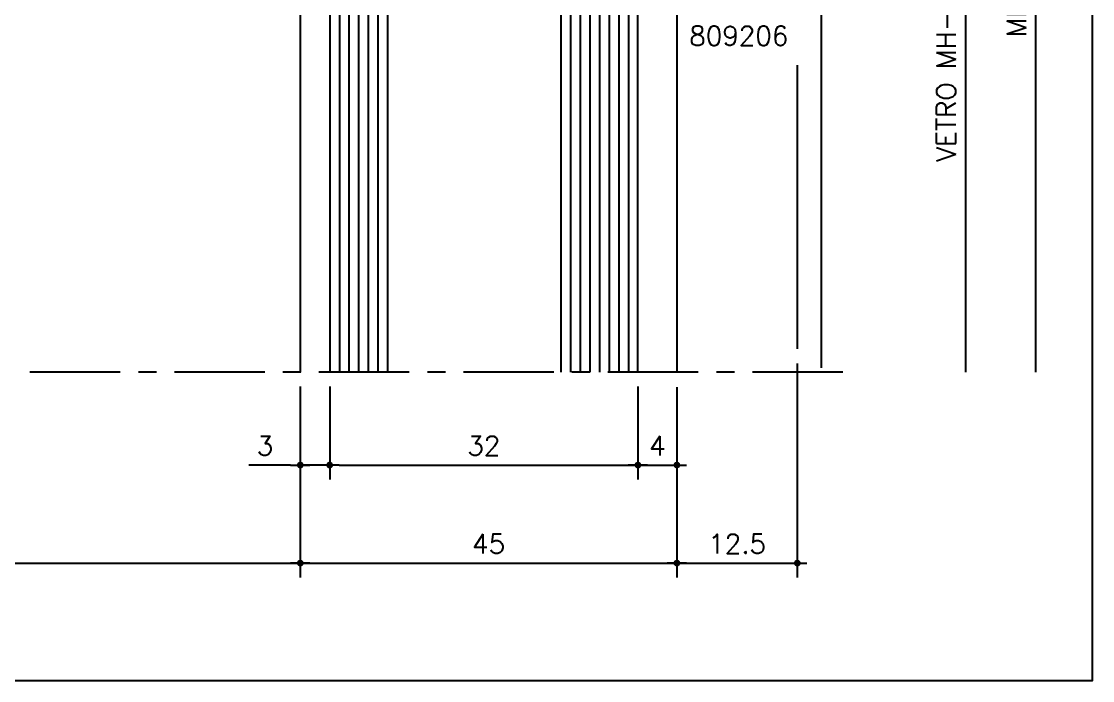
# Model space of a CAD drawing. Extents: x 0 to 4131, y -1600 to 527.
# Drawn here: x 558.8 to 670, y -1280 to -1211.6 of the extents above; entities that cross this region are included whole.
import ezdxf

# ---------------------------------------------------------------- set-up
doc = ezdxf.new("R2010")
doc.units = 0
doc.header["$LTSCALE"] = 7.5
doc.header["$MEASUREMENT"] = 0
doc.linetypes.add('CENTER', pattern=[2, 1.25, -0.25, 0.25, -0.25])
doc.layers.get('0').update_dxf_attribs({"linetype": 'CONTINUOUS'})
doc.layers.get('DEFPOINTS').update_dxf_attribs({"linetype": 'CONTINUOUS'})
for name, color, linetype in [('ASSI', 1, 'CENTER'), ('FINE', 7, 'CONTINUOUS'), ('MARCHIO', 7, 'CONTINUOUS'), ('QUOTE', 254, 'CONTINUOUS'), ('TRATTEGGI', 140, 'CONTINUOUS'), ('VETRO', 6, 'CONTINUOUS')]:
    doc.layers.add(name, color=color, linetype=linetype)
doc.styles.get("Standard").update_dxf_attribs({"font": 'romans.shx'})
doc.dimstyles.new('FRECCIA_1-1', dxfattribs={"dimtxt": 2, "dimasz": 2.5, "dimexe": 1.5, "dimexo": 1.5, "dimgap": 1, "dimtad": 3, "dimdsep": 46, "dimtxsty": 'Standard', "dimcen": 0, "dimclrt": 2, "dimaunit": 1, "dimadec": 0, "dimazin": 0, "dimtfac": 0.7, "dimtmove": 0, "dimatfit": 3, "dimfxl": 1, "dimtolj": 2, "dimarcsym": 0})
doc.dimstyles.new('SCALA_1-1$0', dxfattribs={"dimtxt": 2, "dimasz": 1, "dimexe": 1.5, "dimexo": 1.5, "dimgap": 1, "dimtad": 3, "dimdsep": 46, "dimtxsty": 'Standard', "dimblk1": 'PUNTO', "dimblk2": 'PUNTO', "dimsah": 1, "dimcen": 0.09, "dimclrt": 2, "dimadec": 0, "dimazin": 0, "dimtfac": 0.7, "dimtmove": 0, "dimatfit": 3, "dimldrblk": 'PUNTO', "dimfxl": 1, "dimtolj": 2, "dimarcsym": 0})

# ---------------------------------------------------------------- blocks, each defined once
blk = doc.blocks.new('*D485')
at = {"layer": 'DEFPOINTS', "color": 0, "transparency": 16777216}
for p in [(643.35, -1172.09), (644.07, -1247.99), (664.09, -1247.99)]:
    blk.add_point(p, dxfattribs=at)
at = {"layer": 'QUOTE', "color": 0, "lineweight": -2, "transparency": 16777216}
for p, q in [((644.85, -1172.09), (665.59, -1172.09)), ((664.09, -1174.59), (664.09, -1247.99))]:
    blk.add_line(p, q, dxfattribs=at)
at = {"layer": 'QUOTE', "color": 0, "transparency": 16777216}
blk.add_solid([(663.67, -1174.59), (664.51, -1174.59), (664.09, -1172.09)], dxfattribs=at)
at = {"layer": 'QUOTE', "color": 2, "transparency": 16777216, "insert": (662.09, -1211.29), "char_height": 2, "attachment_point": 5, "rotation": 90}
blk.add_mtext('\\A2;MH', dxfattribs=at)
blk = doc.blocks.new('_None')
blk = doc.blocks.new('PUNTO')
blk.add_line((-1, 0), (1, 0))
at = {"const_width": 0.35}
blk.add_lwpolyline([(-0.175, 0, 1), (0.175, 0, 1)], format="xyb", close=True, dxfattribs=at)
blk = doc.blocks.new('*D486')
at = {"layer": 'DEFPOINTS', "color": 0, "transparency": 16777216}
for p in [(641.85, -1184.13), (644.07, -1247.99), (656.81, -1247.99)]:
    blk.add_point(p, dxfattribs=at)
at = {"layer": 'QUOTE', "color": 0, "lineweight": -2, "transparency": 16777216}
for p, q in [((643.35, -1184.13), (658.31, -1184.13)), ((656.81, -1185.13), (656.81, -1247.99))]:
    blk.add_line(p, q, dxfattribs=at)
at = {"layer": 'QUOTE', "color": 0, "lineweight": -2, "transparency": 16777216, "rotation": 90}
blk.add_blockref('PUNTO', (656.81, -1184.13), dxfattribs=at)
at = {"layer": 'QUOTE', "color": 2, "transparency": 16777216, "insert": (654.81, -1216.56), "char_height": 2, "attachment_point": 5, "rotation": 90}
blk.add_mtext('\\A2;VETRO MH-24', dxfattribs=at)
blk = doc.blocks.new('*D491')
at = {"layer": 'DEFPOINTS', "color": 0, "transparency": 16777216}
for p in [(587.76, -1247.99), (590.81, -1247.99), (590.81, -1257.64)]:
    blk.add_point(p, dxfattribs=at)
at = {"layer": 'QUOTE', "color": 0, "lineweight": -2, "transparency": 16777216}
for p, q in [((587.76, -1249.49), (587.76, -1259.14)), ((590.81, -1249.49), (590.81, -1259.14)), ((586.76, -1257.64), (582.43, -1257.64)), ((590.81, -1257.64), (587.76, -1257.64)), ((591.81, -1257.64), (592.81, -1257.64))]:
    blk.add_line(p, q, dxfattribs=at)
blk.add_blockref('PUNTO', (587.76, -1257.64), dxfattribs=at)
at = {"layer": 'QUOTE', "color": 0, "lineweight": -2, "transparency": 16777216, "rotation": 180}
blk.add_blockref('PUNTO', (590.81, -1257.64), dxfattribs=at)
at = {"layer": 'QUOTE', "color": 2, "transparency": 16777216, "insert": (584.1, -1255.64), "char_height": 2, "attachment_point": 5}
blk.add_mtext('\\A2;3', dxfattribs=at)
blk = doc.blocks.new('*D492')
at = {"layer": 'DEFPOINTS', "color": 0, "transparency": 16777216}
for p in [(590.81, -1247.99), (622.81, -1247.99), (622.81, -1257.64)]:
    blk.add_point(p, dxfattribs=at)
at = {"layer": 'QUOTE', "color": 0, "lineweight": -2, "transparency": 16777216}
for p, q in [((590.81, -1249.49), (590.81, -1259.14)), ((622.81, -1249.49), (622.81, -1259.14)), ((591.81, -1257.64), (621.81, -1257.64))]:
    blk.add_line(p, q, dxfattribs=at)
at = {"layer": 'QUOTE', "color": 0, "lineweight": -2, "transparency": 16777216, "rotation": 180}
blk.add_blockref('PUNTO', (590.81, -1257.64), dxfattribs=at)
at = {"layer": 'QUOTE', "color": 0, "lineweight": -2, "transparency": 16777216}
blk.add_blockref('PUNTO', (622.81, -1257.64), dxfattribs=at)
at = {"layer": 'QUOTE', "color": 2, "transparency": 16777216, "insert": (606.81, -1255.64), "char_height": 2, "attachment_point": 5}
blk.add_mtext('\\A2;32', dxfattribs=at)
blk = doc.blocks.new('*D493')
at = {"layer": 'DEFPOINTS', "color": 0, "transparency": 16777216}
for p in [(622.81, -1247.99), (626.85, -1248.07), (626.85, -1257.64)]:
    blk.add_point(p, dxfattribs=at)
at = {"layer": 'QUOTE', "color": 0, "lineweight": -2, "transparency": 16777216}
for p, q in [((622.81, -1249.49), (622.81, -1259.14)), ((626.85, -1249.57), (626.85, -1259.14)), ((623.81, -1257.64), (625.85, -1257.64))]:
    blk.add_line(p, q, dxfattribs=at)
at = {"layer": 'QUOTE', "color": 0, "lineweight": -2, "transparency": 16777216, "rotation": 180}
blk.add_blockref('PUNTO', (622.81, -1257.64), dxfattribs=at)
at = {"layer": 'QUOTE', "color": 0, "lineweight": -2, "transparency": 16777216}
blk.add_blockref('PUNTO', (626.85, -1257.64), dxfattribs=at)
at = {"layer": 'QUOTE', "color": 2, "transparency": 16777216, "insert": (624.83, -1255.64), "char_height": 2, "attachment_point": 5}
blk.add_mtext('\\A2;4', dxfattribs=at)
blk = doc.blocks.new('*D494')
at = {"layer": 'DEFPOINTS', "color": 0, "transparency": 16777216}
for p in [(476.76, -1247.99), (587.76, -1247.99), (587.76, -1267.81)]:
    blk.add_point(p, dxfattribs=at)
at = {"layer": 'QUOTE', "color": 0, "lineweight": -2, "transparency": 16777216}
for p, q in [((476.76, -1249.49), (476.76, -1269.31)), ((587.76, -1249.49), (587.76, -1269.31)), ((477.76, -1267.81), (586.76, -1267.81))]:
    blk.add_line(p, q, dxfattribs=at)
at = {"layer": 'QUOTE', "color": 0, "lineweight": -2, "transparency": 16777216, "rotation": 180}
blk.add_blockref('PUNTO', (476.76, -1267.81), dxfattribs=at)
at = {"layer": 'QUOTE', "color": 0, "lineweight": -2, "transparency": 16777216}
blk.add_blockref('PUNTO', (587.76, -1267.81), dxfattribs=at)
at = {"layer": 'QUOTE', "color": 2, "transparency": 16777216, "insert": (532.26, -1265.81), "char_height": 2, "attachment_point": 5}
blk.add_mtext('\\A2;111', dxfattribs=at)
blk = doc.blocks.new('*D495')
at = {"layer": 'DEFPOINTS', "color": 0, "transparency": 16777216}
for p in [(587.76, -1247.99), (626.85, -1248.07), (626.85, -1267.81)]:
    blk.add_point(p, dxfattribs=at)
at = {"layer": 'QUOTE', "color": 0, "lineweight": -2, "transparency": 16777216}
for p, q in [((587.76, -1249.49), (587.76, -1269.31)), ((626.85, -1249.57), (626.85, -1269.31)), ((588.76, -1267.81), (625.85, -1267.81))]:
    blk.add_line(p, q, dxfattribs=at)
at = {"layer": 'QUOTE', "color": 0, "lineweight": -2, "transparency": 16777216, "rotation": 180}
blk.add_blockref('PUNTO', (587.76, -1267.81), dxfattribs=at)
at = {"layer": 'QUOTE', "color": 0, "lineweight": -2, "transparency": 16777216}
blk.add_blockref('PUNTO', (626.85, -1267.81), dxfattribs=at)
at = {"layer": 'QUOTE', "color": 2, "transparency": 16777216, "insert": (607.31, -1265.81), "char_height": 2, "attachment_point": 5}
blk.add_mtext('\\A2;45', dxfattribs=at)
blk = doc.blocks.new('*D496')
at = {"layer": 'DEFPOINTS', "color": 0, "transparency": 16777216}
for p in [(639.35, -1245.6), (626.85, -1248.07), (639.35, -1267.81)]:
    blk.add_point(p, dxfattribs=at)
at = {"layer": 'QUOTE', "color": 0, "lineweight": -2, "transparency": 16777216}
for p, q in [((639.35, -1247.1), (639.35, -1269.31)), ((626.85, -1249.57), (626.85, -1269.31)), ((627.85, -1267.81), (638.35, -1267.81))]:
    blk.add_line(p, q, dxfattribs=at)
at = {"layer": 'QUOTE', "color": 0, "lineweight": -2, "transparency": 16777216, "rotation": 180}
blk.add_blockref('PUNTO', (626.85, -1267.81), dxfattribs=at)
at = {"layer": 'QUOTE', "color": 0, "lineweight": -2, "transparency": 16777216}
blk.add_blockref('PUNTO', (639.35, -1267.81), dxfattribs=at)
at = {"layer": 'QUOTE', "color": 2, "transparency": 16777216, "insert": (633.1, -1265.81), "char_height": 2, "attachment_point": 5}
blk.add_mtext('\\A2;12.5', dxfattribs=at)

msp = doc.modelspace()

# ---------------------------------------------------------------- linework, layer by layer
at = {"layer": 'ASSI'}
msp.add_line((644.0747, -1247.9896), (473.5005, -1247.9896), dxfattribs=at)
at = {"layer": 'FINE'}
for p, q in [((641.8471, -1247.566), (641.8471, -1043.7752)), ((626.85, -1203.1466), (626.85, -1248.066))]:
    msp.add_line(p, q, dxfattribs=at)
at = {"layer": 'MARCHIO'}
msp.add_lwpolyline([(460, -1280), (670, -1280), (670, -983), (460, -983)], close=True, dxfattribs=at)
at = {"layer": 'QUOTE'}
for p, q in [((587.7619, -1199.5145), (587.7619, -1247.9896)), ((639.3471, -1216.1469), (639.3471, -1245.5995))]:
    msp.add_line(p, q, dxfattribs=at)
at = {"layer": 'TRATTEGGI'}
for p, q in [((591.8122, -1184.131), (591.8122, -1247.9896)), ((592.8122, -1184.131), (592.8122, -1247.9896)), ((593.8122, -1184.131), (593.8122, -1247.9896)), ((594.8122, -1184.131), (594.8122, -1247.9896)), ((595.8122, -1184.131), (595.8122, -1247.9896)), ((615.8122, -1184.131), (615.8122, -1247.9896)), ((616.8122, -1184.131), (616.8122, -1247.9896)), ((617.8122, -1184.131), (617.8122, -1247.9896)), ((618.8122, -1184.131), (618.8122, -1247.9896)), ((619.8122, -1184.131), (619.8122, -1247.9896)), ((620.8122, -1184.131), (620.8122, -1247.9896)), ((621.8122, -1184.131), (621.8122, -1247.9896))]:
    msp.add_line(p, q, dxfattribs=at)
at = {"layer": 'VETRO'}
for p, q in [((596.8122, -1184.131), (596.8122, -1247.9896)), ((614.8122, -1184.131), (614.8122, -1247.9896))]:
    msp.add_line(p, q, dxfattribs=at)
msp.add_lwpolyline([(622.8122, -1247.9896), (622.8122, -1185.131), (621.8122, -1184.131), (591.8122, -1184.131), (590.8122, -1185.131), (590.8122, -1247.9896)], dxfattribs=at)

# ---------------------------------------------------------------- texts
at = {"layer": 'QUOTE', "color": 2}
msp.add_text('809206', height=2, dxfattribs=at).set_placement((628.1371, -1214.1125))

# ---------------------------------------------------------------- dimensions: what is measured, and where the dimension line sits
at = {"layer": 'QUOTE'}
for base, p1, text, dimstyle, override, picture, middle in [((664.0892, -1247.9896), (643.3471, -1172.0902), 'MH', 'FRECCIA_1-1', {"dimblk2": 'None', "dimsah": 1, "dimse2": 1}, '*D485', (662.0892, -1211.2899)), ((656.8145, -1247.9896), (641.8471, -1184.131), 'VETRO MH-24', 'SCALA_1-1$0', {"dimblk2": 'None', "dimse2": 1}, '*D486', (654.8145, -1216.5603))]:
    dim = msp.add_linear_dim(base=base, p1=p1, p2=(644.0747, -1247.9896), angle=90, text=text, dimstyle=dimstyle, override=override, dxfattribs=at)
    dim.commit()
    dim.dimension.update_dxf_attribs({"geometry": picture, "text_midpoint": middle})
for base, p1, p2, override, picture, middle in [((639.3471, -1267.8062), (626.85, -1248.066), (639.3471, -1245.5995), {"dimtmove": 1}, '*D496', (633.0985, -1265.8062)), ((622.8122, -1257.6401), (590.8122, -1247.9896), (622.8122, -1247.9896), {"dimdec": 1, "dimtmove": 1}, '*D492', (606.8122, -1255.6401)), ((626.85, -1257.6401), (622.8122, -1247.9896), (626.85, -1248.066), {"dimdec": 1, "dimtmove": 1}, '*D493', (624.8311, -1255.6401))]:
    dim = msp.add_linear_dim(base=base, p1=p1, p2=p2, dimstyle='SCALA_1-1$0', override=override, dxfattribs=at)
    dim.commit()
    dim.dimension.update_dxf_attribs({"geometry": picture, "text_midpoint": middle})
dim = msp.add_linear_dim(base=(587.7619, -1267.8062), p1=(476.7597, -1247.9896), p2=(587.7619, -1247.9896), dimstyle='SCALA_1-1$0', dxfattribs=at)
dim.commit()
dim.dimension.update_dxf_attribs({"geometry": '*D494', "text_midpoint": (532.2608, -1265.8062)})
dim = msp.add_linear_dim(base=(590.8122, -1257.6401), p1=(587.7619, -1247.9896), p2=(590.8122, -1247.9896), text='3', dimstyle='SCALA_1-1$0', override={"dimdec": 1, "dimtmove": 0}, dxfattribs=at)
dim.commit()
dim.dimension.update_dxf_attribs({"geometry": '*D491', "text_midpoint": (584.0952, -1257.6401), "dimtype": 160})
dim = msp.add_linear_dim(base=(626.85, -1267.8062), p1=(587.7619, -1247.9896), p2=(626.85, -1248.066), text='45', dimstyle='SCALA_1-1$0', override={"dimtmove": 1}, dxfattribs=at)
dim.commit()
dim.dimension.update_dxf_attribs({"geometry": '*D495', "text_midpoint": (607.3059, -1265.8062)})

doc.saveas('drawing.dxf')
